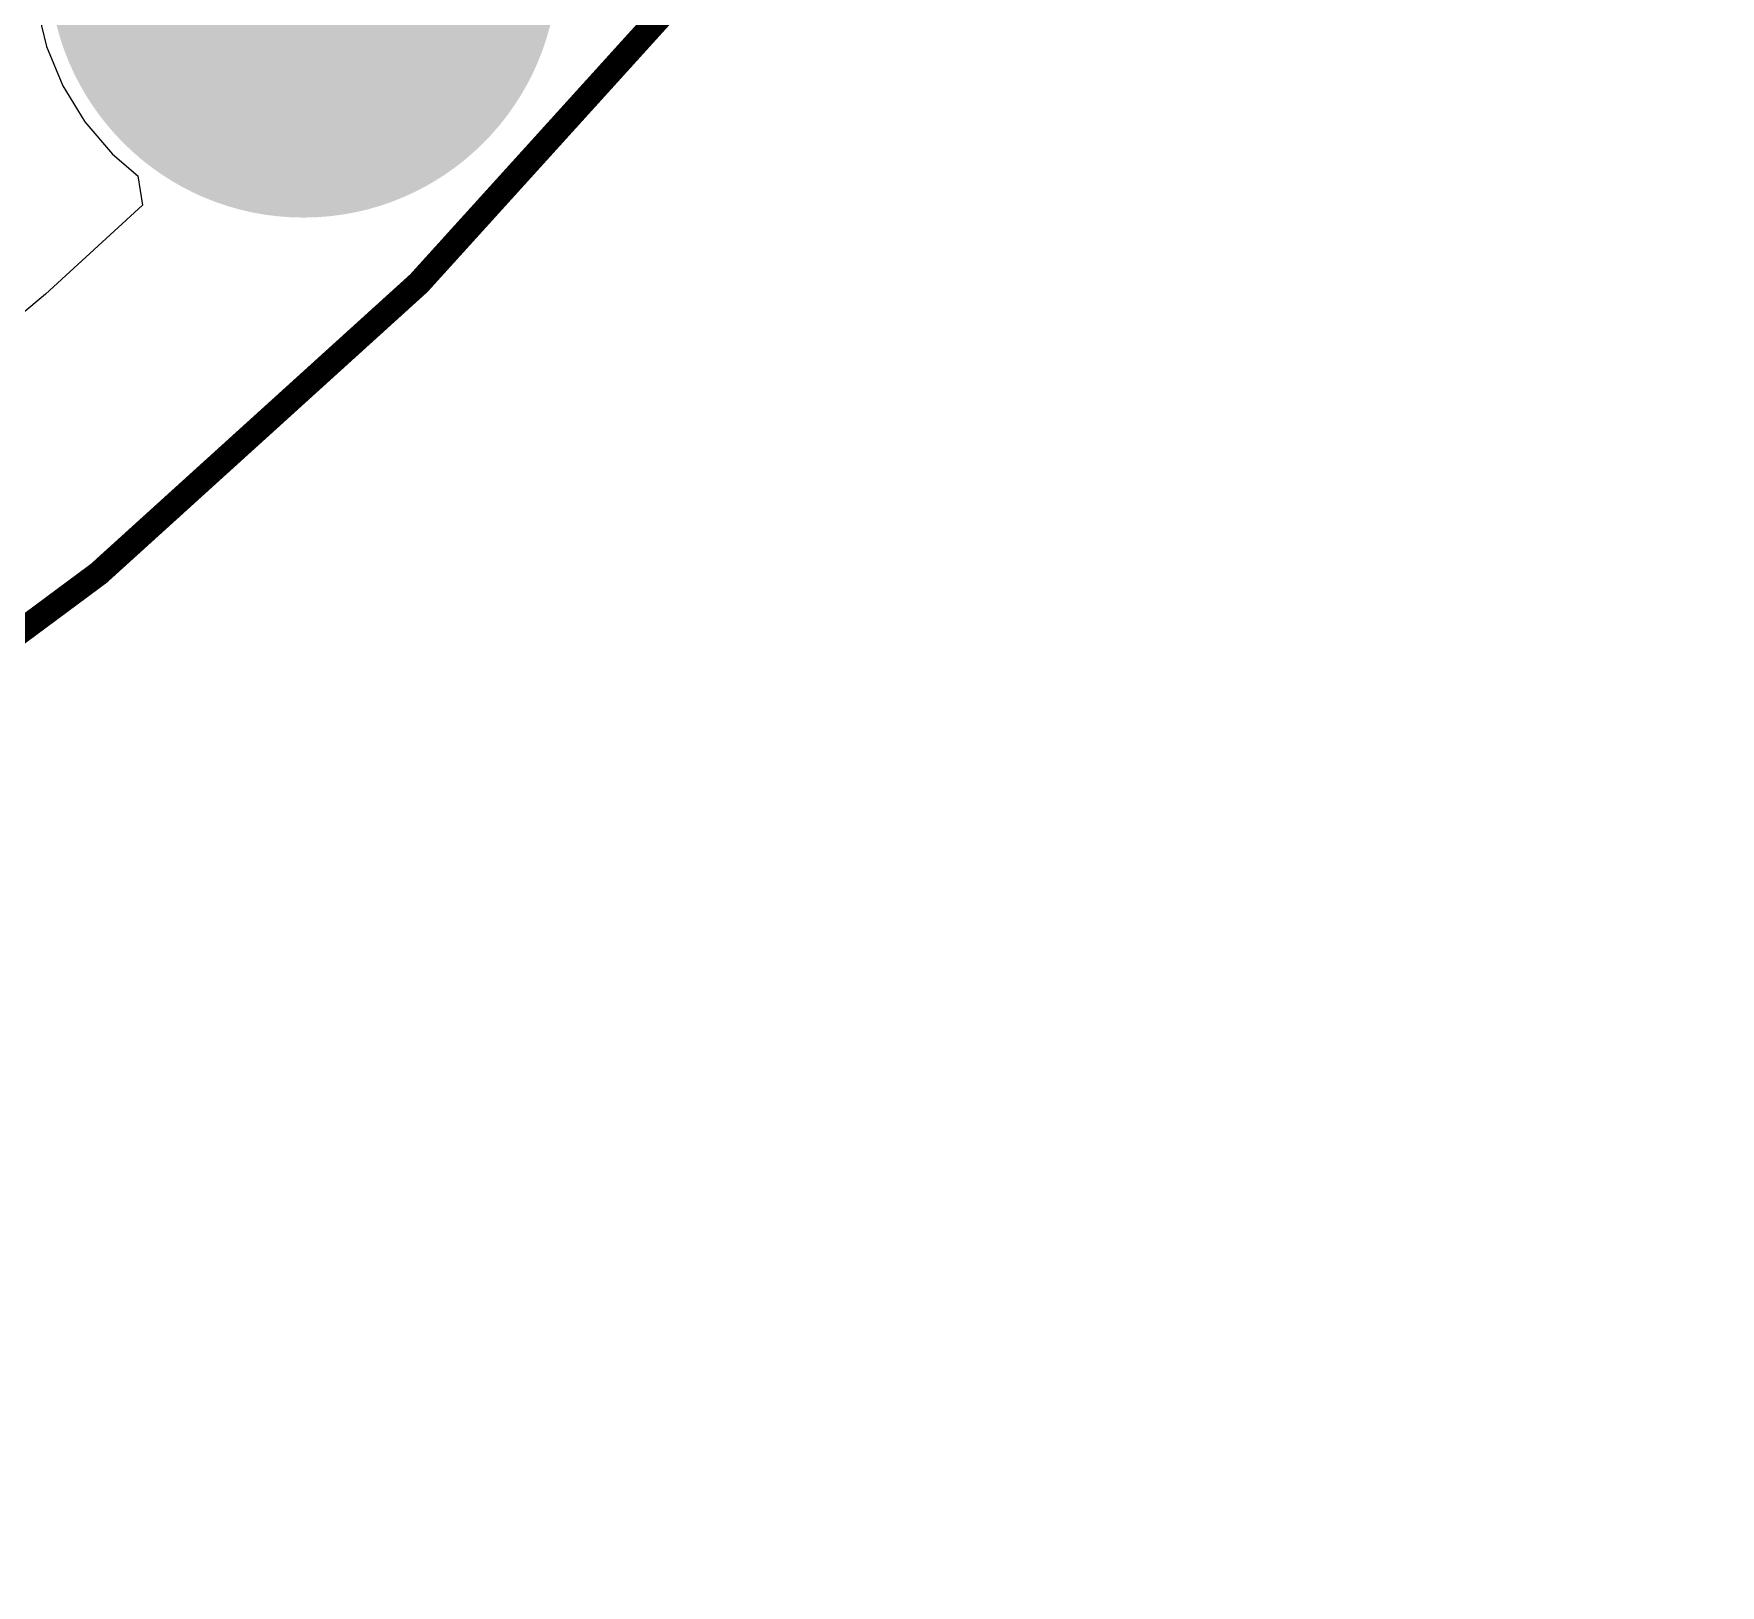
# Model space of a CAD drawing. Header units: millimetres. Extents: x -0.71 to 2.98, y -0.65 to 2.9.
# Drawn here: x 2.299 to 2.978, y -0.65 to -0.025 of the extents above; entities that cross this region are included whole.
import ezdxf

# ---------------------------------------------------------------- set-up
doc = ezdxf.new("R2010")
doc.units = ezdxf.units.MM
doc.header["$MEASUREMENT"] = 0
for name, color, linetype in [('BottomLayer', 5, 'Continuous'), ('BottomSolder', 6, 'Continuous'), ('Mechanical2', 216, 'Continuous'), ('MultiLayer', 9, 'Continuous'), ('PadHoleLayer', 156, 'Continuous'), ('TopLayer', 1, 'Continuous'), ('TopSolder', 216, 'Continuous')]:
    doc.layers.add(name, color=color, linetype=linetype)

msp = doc.modelspace()

# ---------------------------------------------------------------- hatches: boundary and pattern name
at = {"layer": 'BottomLayer'}
h = msp.add_hatch(color=5, dxfattribs=at)
edge = h.paths.add_edge_path()
edge.add_arc((2.408, 0.00315), 0.09843, 0, 360)
at = {"layer": 'BottomSolder'}
h = msp.add_hatch(color=6, dxfattribs=at)
edge = h.paths.add_edge_path()
edge.add_arc((2.408, 0.00315), 0.10243, 0, 360)
at = {"layer": 'MultiLayer'}
h = msp.add_hatch(color=9, dxfattribs=at)
edge = h.paths.add_edge_path()
edge.add_arc((2.408, 0.00315), 0.09843, 0, 360)
at = {"layer": 'PadHoleLayer'}
h = msp.add_hatch(color=156, dxfattribs=at)
edge = h.paths.add_edge_path()
edge.add_arc((2.408, 0.00315), 0.05906, 0, 360)
at = {"layer": 'TopLayer'}
h = msp.add_hatch(color=1, dxfattribs=at)
edge = h.paths.add_edge_path()
edge.add_arc((2.408, 0.00315), 0.09843, 0, 360)
at = {"layer": 'TopSolder'}
h = msp.add_hatch(color=216, dxfattribs=at)
edge = h.paths.add_edge_path()
edge.add_arc((2.408, 0.00315), 0.10243, 0, 360)

# ---------------------------------------------------------------- linework, layer by layer
at = {"layer": 'BottomLayer'}
for p, q in [((2.30058, -0.01386), (2.30456, -0.03046)), ((2.30456, -0.03046), (2.3111, -0.04622)), ((2.3111, -0.04622), (2.32001, -0.06078)), ((2.32001, -0.06078), (2.3311, -0.07375)), ((2.3311, -0.07375), (2.34129, -0.08246)), ((2.34129, -0.08246), (2.3432, -0.09427)), ((2.3432, -0.09427), (2.30415, -0.13005)), ((2.30415, -0.13005), (2.24827, -0.17695))]:
    msp.add_line(p, q, dxfattribs=at)
at = {"layer": 'Mechanical2', "const_width": 0.01}
msp.add_lwpolyline([(2.97335, 1.12706, 1), (-0.56996, 1.12706, 1)], format="xyb", close=True, dxfattribs=at)

doc.saveas('drawing.dxf')
